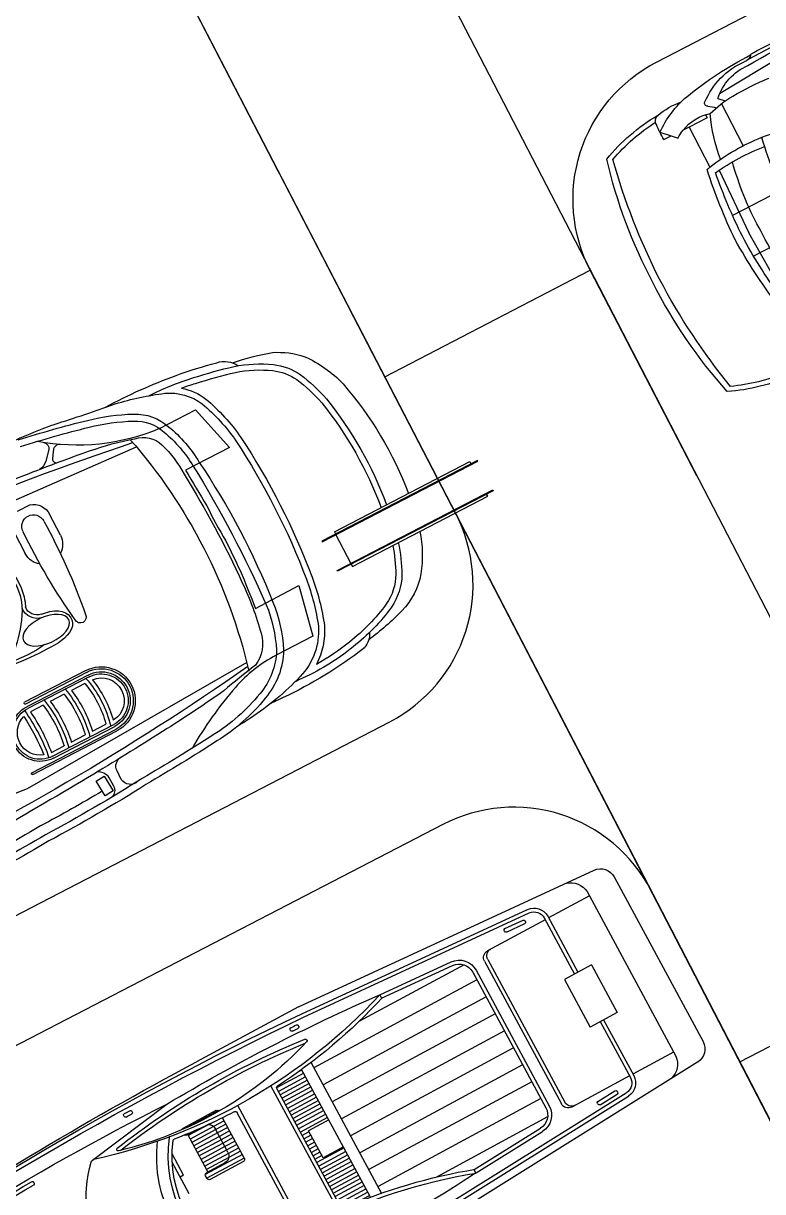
# Model space of a CAD drawing. Header units: metres. Extents: x 2662 to 3279, y 1027 to 1511.
# Drawn here: x 2994.36 to 3003.94, y 1254.94 to 1270.08 of the extents above; entities that cross this region are included whole.
import ezdxf

# ---------------------------------------------------------------- set-up
doc = ezdxf.new("R2010")
doc.units = ezdxf.units.M
for name, color, linetype in [('01 main point', 1, 'Continuous'), ('furniture', 6, 'Continuous'), ('Layer13', 4, 'Continuous')]:
    doc.layers.add(name, color=color, linetype=linetype)

# ---------------------------------------------------------------- blocks, each defined once
blk = doc.blocks.new('*X4')
at = {"color": 0}
for p, q in [((-1111.9, 275), (-948.1, 275)), ((-1115.6, 250), (-875.6, 250)), ((-1115.6, 225), (-875.6, 225)), ((-1115.6, 200), (-875.6, 200)), ((-1115.6, 175), (-875.6, 175)), ((-1115.6, 150), (-875.6, 150)), ((-1115.6, 125), (-875.6, 125)), ((-1115.6, 100), (-875.6, 100)), ((-1115.6, 75), (-875.6, 75)), ((-1110.3, 50), (-955.3, 50))]:
    blk.add_line(p, q, dxfattribs=at)
blk = doc.blocks.new('*X6')
at = {"color": 0}
for p, q in [((-860.6, 255), (-840.3, 255)), ((-860.6, 250), (-820.6, 250)), ((-860.6, 245), (-820.6, 245)), ((-860.6, 240), (-820.6, 240)), ((-860.6, 235), (-820.6, 235)), ((-860.6, 230), (-820.6, 230)), ((-860.6, 225), (-820.6, 225)), ((-860.6, 220), (-820.6, 220)), ((-860.6, 215), (-820.6, 215)), ((-860.6, 210), (-820.6, 210)), ((-860.6, 205), (-820.6, 205)), ((-860.6, 200), (-820.6, 200)), ((-860.6, 195), (-820.6, 195)), ((-860.6, 190), (-820.6, 190)), ((-860.6, 185), (-820.6, 185)), ((-830.6, 180), (-820.6, 180)), ((-830.6, 175), (-820.6, 175)), ((-830.6, 170), (-820.6, 170)), ((-830.6, 165), (-820.6, 165)), ((-830.6, 160), (-820.6, 160)), ((-830.6, 155), (-820.6, 155)), ((-860.6, 140), (-820.6, 140)), ((-830.6, 150), (-820.6, 150)), ((-830.6, 145), (-820.6, 145)), ((-860.6, 135), (-820.6, 135)), ((-860.6, 130), (-820.6, 130)), ((-860.6, 125), (-820.6, 125)), ((-740.6, 135), (-685.6, 135)), ((-740.6, 130), (-686, 130)), ((-740.6, 125), (-723.2, 125)), ((-723.2, 125), (-690.6, 125)), ((-860.6, 120), (-820.6, 120)), ((-860.6, 115), (-820.6, 115)), ((-860.6, 110), (-820.6, 110)), ((-740.6, 120), (-725.5, 120)), ((-740.6, 115), (-725.6, 115)), ((-740.6, 110), (-725.6, 110)), ((-725.6, 115), (-690.6, 115)), ((-725.6, 110), (-690.6, 110)), ((-725.5, 120), (-690.6, 120)), ((-860.6, 105), (-820.6, 105)), ((-860.6, 100), (-820.6, 100)), ((-860.6, 95), (-820.6, 95)), ((-740.6, 105), (-725.6, 105)), ((-740.6, 100), (-725.6, 100)), ((-740.6, 95), (-725.6, 95)), ((-725.6, 105), (-690.6, 105)), ((-725.6, 100), (-690.6, 100)), ((-725.6, 95), (-690.6, 95)), ((-860.6, 90), (-820.6, 90)), ((-860.6, 85), (-820.6, 85)), ((-860.6, 80), (-820.6, 80)), ((-740.6, 90), (-725.6, 90)), ((-740.6, 85), (-725.6, 85)), ((-740.6, 80), (-725, 80)), ((-725.6, 90), (-690.6, 90)), ((-725.6, 85), (-690.6, 85)), ((-725, 80), (-690.6, 80)), ((-860.6, 75), (-820.7, 75)), ((-860.6, 70), (-856.5, 70)), ((-740.3, 65), (-694.5, 65)), ((-723.7, 75), (-721, 75)), ((-721, 75), (-690.6, 75))]:
    blk.add_line(p, q, dxfattribs=at)
blk = doc.blocks.new('A$Ceb826e3d')
at = {"color": 0}
for p, q in [((0.383, 8.5), (0.373, 8.5)), ((0.481, 7.695), (0.301, 6.5)), ((0.177, 7.063), (0.167, 7.063)), ((0.176, 6.943), (0.166, 6.943)), ((1.214, 6.747), (0.9, 6.747)), ((1.459, 6.797), (0.997, 6.797)), ((1.214, 6.747), (1.214, 6.797)), ((0.676, 5.98), (0.676, 6.47)), ((0.776, 6.339), (0.776, 6.47)), ((1.326, 6.45), (0.776, 6.45)), ((1.326, 6.2), (1.326, 6.47)), ((1.396, 6.5), (1.356, 6.5)), ((1.396, 6.5), (1.356, 6.5)), ((1.426, 5.98), (1.426, 6.47)), ((1.226, 6.1), (0.876, 6.1)), ((1.396, 5.95), (0.798, 5.95)), ((0.001, 4.4), (0.001, 5.9)), ((2.6, 5.7), (0.752, 5.7)), ((2.52, 5.75), (0.831, 5.75)), ((2.619, 5.2), (0.732, 5.2)), ((2.554, 5.15), (0.797, 5.15)), ((1.876, 5.05), (1.476, 5.05)), ((1.476, 4.75), (1.476, 5.05)), ((1.876, 4.75), (1.876, 5.05)), ((2.616, 4.75), (0.735, 4.75)), ((0.22, 4.638), (0.21, 4.637)), ((2.638, 4.6), (0.713, 4.6)), ((0.001, 4.4), (0.264, 0.188)), ((0.1, 4.406), (0.302, 1.188)), ((0.15, 4.409), (0.351, 1.191)), ((0.225, 4.518), (0.215, 4.518)), ((3.2, 4.403), (3, 1.191)), ((3.251, 4.406), (3.05, 1.188)), ((3.351, 4.4), (3.087, 0.188)), ((0.364, 3.4), (0.414, 3.4)), ((0.364, 3.397), (0.427, 2.384)), ((0.414, 3.4), (0.477, 2.388)), ((2.937, 3.4), (2.874, 2.388)), ((2.987, 3.397), (2.924, 2.384)), ((2.988, 3.4), (2.937, 3.4)), ((0.677, 2.2), (2.675, 2.2)), ((0.677, 2.15), (2.675, 2.15)), ((0.626, 2), (2.726, 2)), ((0.526, 1.05), (0.526, 1.9)), ((0.626, 1.95), (2.726, 1.95)), ((2.826, 1.05), (2.826, 1.9)), ((0.378, 1.564), (0.394, 1.305)), ((0.407, 1.586), (0.397, 1.586)), ((0.428, 1.568), (0.444, 1.308)), ((2.923, 1.568), (2.907, 1.308)), ((2.944, 1.586), (2.954, 1.586)), ((2.973, 1.564), (2.957, 1.305)), ((0.426, 1.287), (0.416, 1.286)), ((2.926, 1.287), (2.936, 1.286)), ((1.326, 0.8), (1.326, 1.2)), ((1.326, 1.2), (2.026, 1.2)), ((2.026, 0.8), (2.026, 1.2)), ((0.501, 1.05), (1.326, 1.05)), ((0.501, 1), (1.326, 1)), ((0.526, 0.4), (0.526, 1)), ((2.026, 1.05), (2.85, 1.05)), ((2.026, 1), (2.85, 1)), ((2.826, 0.4), (2.826, 1)), ((1.326, 0.8), (2.026, 0.8)), ((0.463, 0.4), (2.888, 0.4)), ((0.463, 0), (2.888, 0))]:
    blk.add_line(p, q, dxfattribs=at)
for centre, radius, start, end in [((34.477, 7.471), 34.141, 171.5587, 178.2386), ((34.477, 7.471), 34.091, 171.5562, 178.2381), ((41.249, 6.645), 41.21, 171.9726, 183.1145), ((47.326, 6.68), 47.23, 173.044, 182.756), ((34.477, 7.471), 34.191, 171.7116, 181.6278), ((50.207, 6.146), 50.207, 174.5664, 180.2805), ((0.373, 8.52), 0.02, 178.2386, 270), ((0.383, 8.52), 0.02, 270, 358.2381), ((1.676, 6.507), 1.693, 45.8205, 134.1795), ((-6.412, 5.726), 7.164, 341.0568, 15.7611), ((0.53, 7.685), 0.05, 134.1795, 195.7611), ((9.764, 5.726), 7.164, 164.2389, 198.9432), ((10.316, 5.626), 9.967, 170.1082, 186.3313), ((10.316, 5.626), 9.917, 170.2087, 186.2308), ((-4.186, 6.076), 4.889, 341.4654, 14.9742), ((0.517, 7.334), 0.02, 14.9742, 170.1082), ((1.676, 5.371), 1.779, 55.1867, 124.8133), ((0.167, 7.043), 0.02, 89.6804, 179.5589), ((47.326, 6.68), 47.18, 179.5589, 179.6561), ((0.177, 7.043), 0.02, 359.5589, 89.6804), ((47.326, 6.68), 47.13, 179.5589, 179.6561), ((1.676, 5.371), 1.629, 53.0986, 126.9014), ((0.167, 6.963), 0.02, 179.6561, 269.6804), ((0.177, 6.963), 0.02, 269.6804, 359.6561), ((1.676, 5.371), 1.579, 54.227, 125.773), ((0.938, 6.354), 0.4, 126.9014, 129.3467), ((0.764, 6.636), 0.02, 125.773, 187.2279), ((-6.412, 5.726), 7.214, 0.4295, 7.2279), ((24.902, 5.45), 24.624, 177.5561, 184.7756), ((0.706, 6.47), 0.03, 133.8708, 180), ((0.706, 6.47), 0.03, 133.8708, 180), ((0.746, 6.47), 0.03, 0, 60.3543), ((1.356, 6.47), 0.03, 90, 180), ((1.396, 6.47), 0.03, 0, 90), ((-21.551, 5.45), 24.624, 355.2244, 2.4439), ((0.876, 6.2), 0.1, 210.2591, 270), ((1.226, 6.2), 0.1, 270, 0), ((0.706, 5.98), 0.03, 180, 260.911), ((1.396, 5.98), 0.03, 270, 0), ((0.831, 5.78), 0.03, 180.4295, 270), ((0.797, 5.13), 0.02, 90, 175.2766), ((-6.412, 5.726), 7.214, 341.0568, 355.2766), ((9.764, 5.726), 7.214, 184.7234, 198.9432), ((0.211, 4.617), 0.02, 92.6283, 182.5068), ((47.326, 6.68), 47.18, 182.5068, 182.604), ((0.221, 4.618), 0.02, 2.5067, 92.6283), ((47.326, 6.68), 47.13, 182.5067, 182.6039), ((0.214, 4.537), 0.02, 182.604, 272.6283), ((0.224, 4.538), 0.02, 272.6283, 2.6039), ((0.43, 4.529), 0.02, 186.3313, 341.4654), ((0.677, 2.4), 0.25, 183.5763, 270), ((0.677, 2.4), 0.2, 183.5763, 270), ((2.675, 2.4), 0.2, 270, 356.4237), ((2.675, 2.4), 0.25, 270, 356.4237), ((0.626, 1.9), 0.1, 90, 180), ((2.726, 1.9), 0.1, 0, 90), ((0.626, 1.85), 0.1, 90, 180), ((2.726, 1.85), 0.1, 0, 90), ((0.398, 1.566), 0.02, 93.5763, 183.5763), ((0.408, 1.566), 0.02, 3.5763, 93.5763), ((2.943, 1.566), 0.02, 86.4237, 176.4237), ((2.953, 1.566), 0.02, 356.4237, 86.4237), ((0.414, 1.306), 0.02, 183.5763, 273.5763), ((0.424, 1.307), 0.02, 273.5763, 3.5763), ((2.927, 1.307), 0.02, 176.4237, 266.4237), ((2.937, 1.306), 0.02, 266.4237, 356.4237), ((0.501, 1.2), 0.2, 183.5763, 270), ((0.501, 1.2), 0.15, 183.5763, 270), ((2.85, 1.2), 0.15, 270, 356.4237), ((2.85, 1.2), 0.2, 270, 356.4237), ((0.486, 0.656), 0.257, 196.2052, 265.0689), ((2.866, 0.656), 0.257, 274.9311, 343.7948), ((0.463, 0.2), 0.2, 183.5763, 270), ((2.888, 0.2), 0.2, 270, 356.4237)]:
    blk.add_arc(centre, radius, start, end, dxfattribs=at)
at = {"color": 0, "xscale": -0.01, "yscale": 0.01, "zscale": 0.01, "rotation": 270}
for name in ['*X6', '*X4']:
    blk.add_blockref(name, (0.041, 13.356), dxfattribs=at)
blk = doc.blocks.new('A$C1fdb1adc')
for p, q in [((4.375, 6.988), (4.375, 5.76)), ((4.401, 6.988), (4.401, 5.76)), ((3.521, 5.76), (3.521, 6.653)), ((3.547, 5.76), (3.547, 6.653)), ((3.406, 2.071), (3.438, 2.071)), ((3.449, 2.071), (3.869, 2.071)), ((3.88, 2.071), (3.912, 2.071))]:
    blk.add_line(p, q)
for points in [[(0.465, 5.161, 0.018511), (0.652, 4.249, 0.0573), (0.855, 3.68, 0.192321), (1.209, 3.352, 0.082859), (1.802, 3.212, 0.052694), (3.849, 3.198, 0.08069), (4.466, 3.361, 0.17216), (4.909, 3.859, 0.085071), (5.113, 4.67, 0.010341), (5.192, 5.748, 0.016897), (5.263, 7.199, 0.012252), (5.326, 9.645, 0.004892)], [(0.556, 5.174, 0.018483), (0.741, 4.271, 0.05741), (0.937, 3.72, 0.193192), (1.243, 3.437, 0.083361), (1.81, 3.304, 0.033468), (3.84, 3.29, -0.000299), (3.84, 3.29, 0.080179), (4.425, 3.444, 0.171464), (4.825, 3.895, 0.0853), (5.021, 4.678, 0.010362), (5.1, 5.754, 0.016932), (5.171, 7.202, 0.012265), (5.234, 9.646, 0.004895)], [(5.007, 6.288, 0.010794), (5.04, 7.206, 0.012283), (5.103, 9.648, 0.0049), (5.136, 12.417, 0.016162), (5.124, 14.08, 0.001149), (5.08, 15.507, -0.000811), (5.08, 15.508, 0.051344), (4.86, 17.153, 0.067708), (4.494, 18.235, 0.057023), (3.946, 19.21, 0.030584), (3.212, 20.153, 0.030577), (2.806, 20.554, 0.132389), (2.72, 20.608, 0.196715), (2.449, 20.599, 0.056911), (2.071, 20.217, 0.022345), (1.466, 19.457, 0.037229), (0.8, 18.315, 0.065316), (0.373, 16.968, 0.034966), (0.239, 15.278, 0.009636), (0.229, 13.167, 0.000311), (0.324, 10.889, -0.003683), (0.44, 8.573, 0.005), (0.558, 6.426, 0.00171), (0.577, 6.208)], [(0.802, 6.412, 0.006333), (0.916, 5.235, 0.01214), (1.017, 4.406, 0.043691), (1.147, 3.813, 0.274814), (1.378, 3.537, 0.084876), (1.849, 3.458, 0.03319), (3.444, 3.436, 0.044814), (4.137, 3.521, 0.241664), (4.47, 3.774, -0.015339), (4.578, 4.294, 0.011087), (4.674, 5.17, 0.00765), (4.759, 6.285, 0.003871), (4.838, 7.77, 0.006192)], [(4.39, 3.859), (4.534, 7.139, -0.042807), (4.41, 11.049, 0.264766), (1.001, 10.873, -0.053572), (1.032, 7.201), (1.25, 3.842)], [(5.133, 6.209, -0.34058), (5.018, 6.124), (4.894, 6.129, -0.277987), (4.756, 6.235, -0.277987)], [(5.106, 5.819, 0.484081), (4.985, 5.999), (4.861, 5.997, 0.407011), (4.727, 5.867, 0.980624)], [(0.435, 5.412, 0.017721), (0.5, 4.655, -0.010616), (0.627, 3.829, 0.03964), (0.802, 3.195, 0.181904), (1.146, 2.829, 0.065618), (1.771, 2.663, 0.054443), (3.786, 2.675, 0.053321), (4.402, 2.82, 0.211406), (4.867, 3.326, 0.058348), (5.05, 4.147, 0.002016), (5.069, 4.357)], [(0.648, 4.881, 0.38077), (0.756, 4.865), (0.871, 4.971, 0.233822), (0.931, 5.092, 1.332745)], [(1.177, 3.467), (1.175, 2.943), (1.809, 2.777), (1.809, 3.416, -0.008573), (2.347, 3.385, -0.020193), (2.861, 3.375, 0.002111), (3.289, 3.387, 0.006341), (3.817, 3.437), (3.811, 2.799), (4.48, 2.943), (4.48, 3.477, -0.095069), (4.607, 4.138, -0.047929), (5.05, 5, 3.403026)], [(0.765, 4.709, -0.458631), (0.805, 4.826), (0.886, 4.878, -0.499288), (0.957, 4.854, -1.332745)], [(0.609, 3.961, 0.037954), (0.664, 2.959, 0.020014), (0.759, 2.417, 0.020014)], [(4.916, 2.412, 0.041021), (4.936, 2.503, 0.05466), (5.005, 3.727, 0.000223), (5.004, 3.825)], [(0.735, 3.396, 0.045512), (0.794, 2.77, 0.020521), (0.906, 2.241, 0.075815), (1.119, 1.776, 0.114138), (1.391, 1.527, 0.051879), (1.83, 1.372, 0.081444), (3.406, 1.311, 0.081444)], [(3.912, 1.401, 0.053784), (4.299, 1.549, 0.14991), (4.614, 1.864, 0.070882), (4.841, 2.541, 0.0701), (4.898, 3.363, 0.031662), (4.9, 3.426)], [(0.841, 2.975, 0.111575), (1.113, 2.758, 0.065966), (1.762, 2.585, 0.054479), (3.795, 2.597, 0.053587), (4.431, 2.747, 0.140212), (4.825, 3.07, 0.140212)], [(3.912, 1.482, 0.050886), (4.262, 1.619, 0.149374), (4.544, 1.9, 0.070899), (4.764, 2.556, 0.044955), (4.825, 3.068)], [(0.841, 2.974, 0.014257), (0.872, 2.784, 0.020505), (0.982, 2.261, 0.075496), (1.184, 1.82, 0.112912), (1.428, 1.597, 0.051408), (1.847, 1.449, 0.081884), (3.406, 1.39, 0.081884)], [(3.912, 1.084, 0.085341), (4.407, 1.326, 0.148467), (4.717, 1.764, 0.040934), (4.854, 2.321)], [(0.856, 2.236, 0.048909), (0.975, 1.714, 0.103348), (1.215, 1.37, 0.102809), (1.756, 1.09, 0.089228), (3.406, 0.991, 0.089228)]]:
    blk.add_lwpolyline(points, format="xyb")
for points in [[(3.586, 5.76), (3.586, 6.653)], [(3.613, 5.76), (3.613, 6.653)], [(3.665, 6.458), (3.665, 6.643)], [(4.257, 6.643), (4.257, 6.458)], [(4.309, 6.653), (4.309, 5.76)], [(4.336, 6.653), (4.336, 5.76)], [(3.665, 6.149), (3.665, 6.352)], [(4.257, 6.352), (4.257, 6.149)], [(3.665, 5.846), (3.665, 6.043)], [(4.257, 6.043), (4.257, 5.846)], [(1.501, 5.759), (1.812, 5.759)], [(1.281, 5.413), (1.281, 5.6)], [(1.814, 5.244), (1.507, 5.244)], [(3.406, 2.071), (3.406, 0.095), (3.438, 0.095)], [(3.912, 2.071), (3.912, 0.095), (3.88, 0.095)]]:
    blk.add_lwpolyline(points)
for points in [[(5.069, 6.162), (5.077, 6.284), (4.856, 6.298), (4.848, 6.177)], [(3.438, 2.271), (3.449, 2.271), (3.449, 0), (3.438, 0)], [(3.88, 2.271), (3.869, 2.271), (3.869, 0), (3.88, 0)]]:
    blk.add_lwpolyline(points, close=True)
for centre, radius, start, end in [((-30.132, 8.42), 34.872, 352.5053, 1.6533), ((33.425, 9.028), 32.658, 179.4859, 189.1088), ((3.961, 6.653), 0.375, 0, 180), ((3.961, 6.653), 0.348, 0, 180), ((4.388, 6.988), 0.0131, 0, 180), ((3.961, 6.653), 0.296, 18.462, 161.538), ((3.534, 6.653), 0.0131, 0, 180), ((3.961, 9.045), 2.367, 261.6236, 278.3764), ((3.961, 9.045), 2.315, 263.0343, 276.9657), ((1.297, 6.317), 1.697, 351.9211, 9.0998), ((-0.718, 6.148), 3.762, 358.8508, 6.4817), ((3.961, 9.045), 2.42, 262.9742, 277.0258), ((3.961, 8.053), 1.674, 257.9895, 282.0105), ((3.961, 8.053), 1.622, 259.4849, 280.5151), ((3.961, 8.053), 1.727, 260.13, 279.87), ((2.445, 5.912), 0.21, 8.0145, 96.0139), ((2.445, 5.912), 0.164, 8.0145, 96.0139), ((3.961, 7.687), 1.618, 257.5652, 282.4348), ((3.961, 7.687), 1.566, 259.1023, 280.8977), ((3.961, 7.687), 1.67, 259.7939, 280.2061), ((1.812, 5.502), 0.257, 35.541, 90), ((3.961, 5.76), 0.44, 180, 0), ((3.961, 5.76), 0.414, 180, 0), ((3.961, 5.76), 0.375, 180, 0), ((3.961, 7.187), 1.426, 255.8548, 284.1452), ((3.961, 5.76), 0.348, 180, 0), ((3.961, 7.187), 1.373, 257.553, 282.447), ((1.549, 5.502), 0.15, 90, 270), ((1.769, -2.407), 8.063, 82.1262, 91.562), ((3.961, 5.76), 0.296, 184.2079, 355.7921), ((3.961, 7.187), 1.478, 258.4801, 281.5199), ((2.874, 5.503), 0.0761, 270, 90), ((1.507, 5.479), 0.235, 196.0917, 270), ((1.773, 13.127), 7.778, 268.3516, 278.1346), ((1.806, 5.508), 0.265, 271.6761, 323.987), ((-1.569, 3.245), 2.755, 4.6292, 38.2236), ((2.783, 10.653), 6.981, 256.3027, 284.2355), ((1.082, 2.474), 0.328, 189.9258, 240.7942), ((4.682, 2.504), 0.252, 291.8513, 338.4842)]:
    blk.add_arc(centre, radius, start, end)
blk.add_ellipse((2.82, 5.975), major_axis=(-0.014, 0.324), ratio=0.522227)
for points, knots in [([(1.052, 7.412), (1.058, 7.357), (1.066, 7.302), (1.126, 6.908), (1.282, 6.521), (1.825, 6.044), (2.198, 5.97), (2.778, 6.341), (2.978, 6.552), (3.106, 6.791)], [4.985692, 4.985692, 4.985692, 4.985692, 5.104362, 5.104362, 5.865381, 5.865381, 6.430538, 6.430538, 6.927739, 6.927739, 6.927739, 6.927739]), ([(1.034, 7.219), (1.084, 6.946), (1.178, 6.669), (1.548, 6.187), (1.845, 5.978), (2.294, 6.019), (2.402, 6.058), (2.428, 6.075)], [5.11807, 5.11807, 5.11807, 5.11807, 5.691356, 5.691356, 6.239489, 6.239489, 6.418204, 6.418204, 6.418204, 6.418204]), ([(2.608, 5.935), (2.614, 5.859), (2.636, 5.778), (2.739, 5.601), (2.887, 5.58), (3.03, 5.775), (3.051, 5.939), (3.044, 6.072)], [1.638359, 1.638359, 1.638359, 1.638359, 2.363251, 2.363251, 3.720206, 3.720206, 4.993613, 4.993613, 4.993613, 4.993613])]:
    blk.add_open_spline(points, degree=3, knots=knots)
blk = doc.blocks.new('A$Cf6bfa866')
for points in [[(4.078, 2.434), (4.078, 2.848), (4.139, 2.883)], [(3.909, 2.819), (3.85, 1.894)], [(1.778, 2.021), (1.778, 1.317)], [(2.372, 2.021), (2.372, 1.317)], [(3.112, 1.858), (3.725, 1.858)], [(3.805, 1.845), (3.734, 1.917)], [(3.693, 1.608), (3.649, 1.608), (3.649, 1.345)], [(1.175, 1.435), (2.075, 1.399)], [(2.975, 1.435), (2.075, 1.399)], [(3.649, 1.345), (3.063, 1.345)], [(3.649, 1.345), (3.649, 1.256)], [(3.656, 1.086), (3.588, 1.154)], [(3.765, 0.978), (3.656, 1.086)], [(3.656, 0.979), (3.656, 1.086)]]:
    blk.add_lwpolyline(points)
for centre, radius, start, end in [((-29.918, 4.119), 33.968, 357.0806, 359.5601), ((-0.689, 1.695), 3.811, 6.3926, 19.3995), ((0.145, 2.677), 3.98, 357.2848, 2.8141), ((0.482, 2.242), 3.268, 356.3522, 5.4694), ((-0.586, 2.466), 4.699, 348.1204, 0.199), ((4.19, 2.389), 0.122, 125.1324, 191.0037), ((3.305, 2.338), 0.703, 315.4215, 4.1185), ((3.089, 2.307), 0.984, 320.1643, 3.4142), ((1.783, 9.053), 7.057, 272.3728, 280.7417), ((0.506, 1.849), 2.606, 348.8526, 5.9633), ((0.071, 1.762), 2.922, 352.3997, 6.596), ((2.3, 2.104), 1.446, 342.4196, 357.2178), ((2.839, 3.72), 2.218, 276.5257, 292.2418), ((3.122, 1.5), 0.581, 335.1806, 16.7066), ((3.506, 1.538), 0.308, 28.2843, 49.274), ((3.813, 1.699), 0.0384, 202.1741, 324.7726), ((1.991, 5.568), 4.019, 258.0488, 271.19), ((2.158, 5.568), 4.019, 268.81, 281.9512), ((2.226, 9.02), 7.715, 262.2263, 268.8791), ((1.924, 9.02), 7.715, 271.1209, 277.7737), ((2.705, 1.8), 1.341, 322.1743, 347.0175), ((2.855, 1.28), 1.139, 348.5068, 6.3429), ((2.29, 8.5), 7.3, 260.5899, 268.3104), ((1.86, 8.5), 7.3, 271.6896, 279.4101), ((0.506, 1.849), 2.606, 347.7929, 348.8526), ((3.122, 1.5), 0.581, 323.4357, 335.1806), ((2.62, 1.18), 2.444, 183.0792, 203.4839), ((2.788, 1.231), 2.555, 185.4476, 201.9844), ((3.736, 2.603), 1.626, 267.1861, 274.8233), ((1.362, 1.231), 2.555, 338.0156, 354.5524), ((1.53, 1.18), 2.444, 336.5161, 356.9208), ((3.87, 1.091), 0.108, 271.3123, 288.8577), ((3.87, 1.091), 0.108, 288.8577, 339.7004), ((2.018, 6.603), 6.603, 255.6277, 270.4951), ((2.13, 8.455), 8.357, 258.1808, 269.6201), ((2.019, 8.455), 8.357, 270.3799, 281.8192), ((2.132, 6.603), 6.603, 269.5049, 284.3723)]:
    blk.add_arc(centre, radius, start, end)

msp = doc.modelspace()

# ---------------------------------------------------------------- linework, layer by layer
at = {"layer": '01 main point'}
msp.add_line((2996.741, 1269.942, -0.512), (3026.642, 1212.228, -0.512), dxfattribs=at)
at = {"layer": '01 main point', "elevation": -0.512}
msp.add_lwpolyline([(3026.642, 1212.228), (2988.461, 1285.924), (2991.125, 1287.305), (3029.306, 1213.608)], dxfattribs=at)
for points in [[(2997.661, 1268.166), (2996.281, 1270.83, 0.414214), (2993.586, 1271.686), (2982.043, 1265.706), (2981.353, 1267.038), (2992.896, 1273.018, 0.414214), (2993.751, 1275.713), (2992.371, 1278.377)], [(3003.085, 1264.219), (3001.705, 1266.882, -0.414214), (3002.561, 1269.578), (3014.104, 1275.558), (3013.414, 1276.89), (3001.871, 1270.91, -0.414214), (2999.175, 1271.766), (2997.795, 1274.43)], [(3003.872, 1256.179), (3002.492, 1258.843, 0.414214), (2999.796, 1259.699), (2988.253, 1253.719), (2987.563, 1255.051), (2999.106, 1261.031, 0.414214), (2999.961, 1263.727), (2998.581, 1266.39)]]:
    msp.add_lwpolyline(points, format="xyb", dxfattribs=at)
at = {"layer": 'Layer13'}
for p, q in [((2999.041, 1265.502, -0.512), (3001.705, 1266.882, -0.512)), ((3003.642, 1256.623, -0.512), (3006.305, 1258.003, -0.512))]:
    msp.add_line(p, q, dxfattribs=at)

# ---------------------------------------------------------------- block references
at = {"layer": 'furniture', "xscale": -1}
for name, p, rotation in [('A$Cf6bfa866', (3003.47, 1264.879, -0.512), 297.3875922392126), ('A$C1fdb1adc', (2998.661, 1267.47, -0.512), 117.3875922391938), ('A$Ceb826e3d', (3001.795, 1259.427, 0.488), 118.3599324560342)]:
    msp.add_blockref(name, p, dxfattribs=dict(at, rotation=rotation))

doc.saveas('drawing.dxf')
